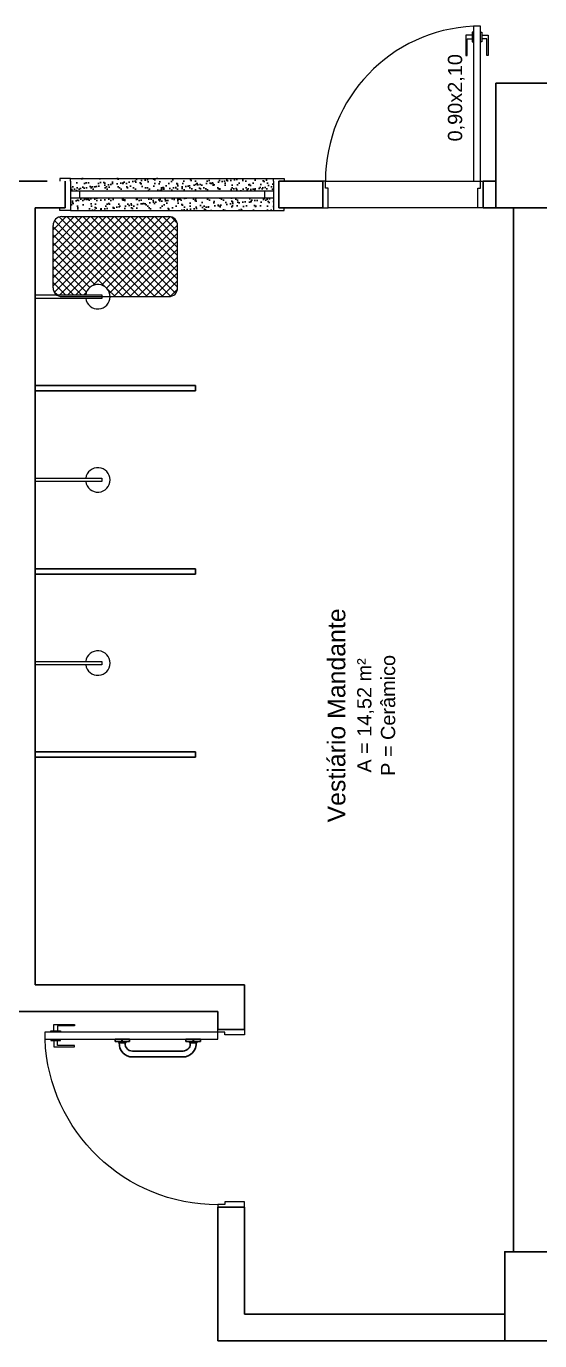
# Model space of a CAD drawing. Header units: metres. Extents: x 2113 to 5678, y -2764 to 956.
# Drawn here: x 3183.82 to 3186.71, y -2020.47 to -2013.08 of the extents above; entities that cross this region are included whole.
import ezdxf

# ---------------------------------------------------------------- set-up
doc = ezdxf.new("R2010")
doc.units = ezdxf.units.M
doc.header["$MEASUREMENT"] = 0
doc.linetypes.add('CONTINU', pattern=[0])
doc.linetypes.add('CONTINUO', pattern=[0])
for name, color, linetype in [('_SETOR A', 1, 'Continuous'), ('A - Esquadrias', 10, 'Continuous'), ('A - Texto 1', 8, 'Continuous'), ('PAREDE', 7, 'Continuous'), ('pilar', 6, 'CONTINUO'), ('Pilares-Vigas', 5, 'Continuous'), ('XX-HTC', 8, 'Continuous')]:
    doc.layers.add(name, color=color, linetype=linetype)
for name, color, linetype, lineweight in [('A-dimensão', 8, 'Continuous', 5), ('AR-EQP-FIX', 1, 'Continuous', 9), ('Esquadrias', 50, 'Continuous', 9)]:
    doc.layers.add(name, color=color, linetype=linetype, lineweight=lineweight)
doc.styles.add('REGUA60', font='romns850', dxfattribs={"width": 1.2})
doc.styles.add('TEXTO', font='swisse.ttf')

# ---------------------------------------------------------------- blocks, each defined once
blk = doc.blocks.new('portaaa')
at = {"layer": 'A - Esquadrias'}
for points in [[(1994.073, 1414.0778), (1994.073, 1414.0778), (1994.0619, 1414.0778), (1994.0619, 1414.0778)], [(1994.0619, 1414.0778), (1994.0619, 1414.0778), (1994.0622, 1413.9965), (1994.0622, 1413.9965)], [(1994.0752, 1414.0387), (1994.0752, 1414.0387), (1994.062, 1414.0387), (1994.062, 1414.0387)], [(1994.0752, 1414.0372), (1994.0752, 1414.0372), (1994.062, 1414.0371), (1994.062, 1414.0371)], [(1994.065, 1414.0387), (1994.065, 1414.0387), (1994.0651, 1414.0372), (1994.0651, 1414.0372)], [(1994.073, 1414.0778), (1994.073, 1414.0778), (1994.074, 1414.0775), (1994.074, 1414.0775)], [(1994.074, 1414.0775), (1994.074, 1414.0775), (1994.0748, 1414.0768), (1994.0748, 1414.0768)], [(1994.0748, 1414.0768), (1994.0748, 1414.0768), (1994.0751, 1414.0758), (1994.0751, 1414.0758)], [(1994.0751, 1414.0758), (1994.0751, 1414.0758), (1994.0752, 1414.0387), (1994.0752, 1414.0387)], [(1994.081, 1414.0573), (1994.081, 1414.0573), (1994.0751, 1414.0572), (1994.0751, 1414.0572)], [(1994.0752, 1414.0372), (1994.0752, 1414.0372), (1994.0754, 1413.9986), (1994.0754, 1413.9986)], [(1994.081, 1414.0573), (1994.081, 1414.0573), (1994.0812, 1414.0175), (1994.0812, 1414.0175)], [(1994.081, 1414.0573), (1994.081, 1414.0573), (1994.082, 1414.057), (1994.082, 1414.057)], [(1994.082, 1414.057), (1994.082, 1414.057), (1994.0828, 1414.0563), (1994.0828, 1414.0563)], [(1994.0828, 1414.0563), (1994.0828, 1414.0563), (1994.083, 1414.0552), (1994.083, 1414.0552)], [(1994.083, 1414.0552), (1994.083, 1414.0552), (1994.0832, 1414.0195), (1994.0832, 1414.0195)], [(1994.0831, 1414.0539), (1994.0831, 1414.0539), (1994.0976, 1414.0535), (1994.0976, 1414.0535)], [(1994.0924, 1414.021), (1994.0924, 1414.021), (1994.0832, 1414.0209), (1994.0832, 1414.0209)], [(1994.0924, 1414.021), (1994.0924, 1414.021), (1994.1019, 1414.0188), (1994.1019, 1414.0188)], [(1994.0976, 1414.0535), (1994.0976, 1414.0535), (1994.1121, 1414.0501), (1994.1121, 1414.0501)], [(1994.1121, 1414.0501), (1994.1121, 1414.0501), (1994.1259, 1414.0436), (1994.1259, 1414.0436)], [(1994.1259, 1414.0436), (1994.1259, 1414.0436), (1994.1383, 1414.0342), (1994.1383, 1414.0342)], [(1994.1383, 1414.0342), (1994.1383, 1414.0342), (1994.1485, 1414.0225), (1994.1485, 1414.0225)], [(1994.1485, 1414.0225), (1994.1485, 1414.0225), (1994.1559, 1414.0092), (1994.1559, 1414.0092)], [(1994.0734, 1413.9966), (1994.0734, 1413.9966), (1994.0622, 1413.9965), (1994.0622, 1413.9965)], [(1994.0744, 1413.9969), (1994.0744, 1413.9969), (1994.0734, 1413.9966), (1994.0734, 1413.9966)], [(1994.0751, 1413.9976), (1994.0751, 1413.9976), (1994.0744, 1413.9969), (1994.0744, 1413.9969)], [(1994.0754, 1413.9986), (1994.0754, 1413.9986), (1994.0751, 1413.9976), (1994.0751, 1413.9976)], [(1994.0812, 1414.0175), (1994.0812, 1414.0175), (1994.0753, 1414.0174), (1994.0753, 1414.0174)], [(1994.0822, 1414.0177), (1994.0822, 1414.0177), (1994.0812, 1414.0175), (1994.0812, 1414.0175)], [(1994.0829, 1414.0185), (1994.0829, 1414.0185), (1994.0822, 1414.0177), (1994.0822, 1414.0177)], [(1994.0832, 1414.0195), (1994.0832, 1414.0195), (1994.0829, 1414.0185), (1994.0829, 1414.0185)], [(1994.1019, 1414.0188), (1994.1019, 1414.0188), (1994.1109, 1414.0141), (1994.1109, 1414.0141)], [(1994.1109, 1414.0141), (1994.1109, 1414.0141), (1994.1187, 1414.0071), (1994.1187, 1414.0071)], [(1994.1187, 1414.0071), (1994.1187, 1414.0071), (1994.1244, 1413.9987), (1994.1244, 1413.9987)], [(1994.1244, 1413.9987), (1994.1244, 1413.9987), (1994.1277, 1413.9896), (1994.1277, 1413.9896)], [(1994.1277, 1413.9896), (1994.1277, 1413.9896), (1994.1288, 1413.9804), (1994.1288, 1413.9804)], [(1994.1288, 1413.9804), (1994.1288, 1413.9804), (1994.1283, 1413.6959), (1994.1283, 1413.6959)], [(1994.1559, 1414.0092), (1994.1559, 1414.0092), (1994.1603, 1413.995), (1994.1603, 1413.995)], [(1994.1603, 1413.995), (1994.1603, 1413.995), (1994.1618, 1413.9806), (1994.1618, 1413.9806)], [(1994.1618, 1413.9806), (1994.1618, 1413.9806), (1994.1613, 1413.6961), (1994.1613, 1413.6961)], [(1994.0622, 1413.5981), (1994.0622, 1413.5981), (1994.0619, 1413.6793), (1994.0619, 1413.6793)], [(1994.073, 1413.6793), (1994.073, 1413.6793), (1994.0619, 1413.6793), (1994.0619, 1413.6793)], [(1994.074, 1413.6791), (1994.074, 1413.6791), (1994.073, 1413.6793), (1994.073, 1413.6793)], [(1994.0748, 1413.6783), (1994.0748, 1413.6783), (1994.074, 1413.6791), (1994.074, 1413.6791)], [(1994.0751, 1413.6773), (1994.0751, 1413.6773), (1994.0748, 1413.6783), (1994.0748, 1413.6783)], [(1994.0752, 1413.6387), (1994.0752, 1413.6387), (1994.0751, 1413.6773), (1994.0751, 1413.6773)], [(1994.081, 1413.6585), (1994.081, 1413.6585), (1994.0751, 1413.6585), (1994.0751, 1413.6585)], [(1994.081, 1413.6585), (1994.081, 1413.6585), (1994.0812, 1413.6187), (1994.0812, 1413.6187)], [(1994.081, 1413.6585), (1994.081, 1413.6585), (1994.082, 1413.6582), (1994.082, 1413.6582)], [(1994.082, 1413.6582), (1994.082, 1413.6582), (1994.0828, 1413.6575), (1994.0828, 1413.6575)], [(1994.0828, 1413.6575), (1994.0828, 1413.6575), (1994.0831, 1413.6565), (1994.0831, 1413.6565)], [(1994.0831, 1413.6565), (1994.0831, 1413.6565), (1994.0832, 1413.6207), (1994.0832, 1413.6207)], [(1994.0923, 1413.6551), (1994.0923, 1413.6551), (1994.0831, 1413.6551), (1994.0831, 1413.6551)], [(1994.0981, 1413.656), (1994.0981, 1413.656), (1994.0923, 1413.6551), (1994.0923, 1413.6551)], [(1994.1043, 1413.6584), (1994.1043, 1413.6584), (1994.0981, 1413.656), (1994.0981, 1413.656)], [(1994.1107, 1413.6622), (1994.1107, 1413.6622), (1994.1043, 1413.6584), (1994.1043, 1413.6584)], [(1994.1185, 1413.6692), (1994.1185, 1413.6692), (1994.1107, 1413.6622), (1994.1107, 1413.6622)], [(1994.1241, 1413.6777), (1994.1241, 1413.6777), (1994.1185, 1413.6692), (1994.1185, 1413.6692)], [(1994.1273, 1413.6867), (1994.1273, 1413.6867), (1994.1241, 1413.6777), (1994.1241, 1413.6777)], [(1994.1283, 1413.6959), (1994.1283, 1413.6959), (1994.1273, 1413.6867), (1994.1273, 1413.6867)], [(1994.1484, 1413.654), (1994.1484, 1413.654), (1994.1383, 1413.6422), (1994.1383, 1413.6422)], [(1994.1557, 1413.6674), (1994.1557, 1413.6674), (1994.1484, 1413.654), (1994.1484, 1413.654)], [(1994.16, 1413.6816), (1994.16, 1413.6816), (1994.1557, 1413.6674), (1994.1557, 1413.6674)], [(1994.1613, 1413.6961), (1994.1613, 1413.6961), (1994.16, 1413.6816), (1994.16, 1413.6816)], [(1994.0752, 1413.6387), (1994.0752, 1413.6387), (1994.062, 1413.6387), (1994.062, 1413.6387)], [(1994.0752, 1413.6372), (1994.0752, 1413.6372), (1994.062, 1413.6372), (1994.062, 1413.6372)], [(1994.0734, 1413.5981), (1994.0734, 1413.5981), (1994.0622, 1413.5981), (1994.0622, 1413.5981)], [(1994.0651, 1413.6372), (1994.0651, 1413.6372), (1994.0651, 1413.6387), (1994.0651, 1413.6387)], [(1994.0734, 1413.5981), (1994.0734, 1413.5981), (1994.0744, 1413.5984), (1994.0744, 1413.5984)], [(1994.0744, 1413.5984), (1994.0744, 1413.5984), (1994.0751, 1413.5991), (1994.0751, 1413.5991)], [(1994.0751, 1413.5991), (1994.0751, 1413.5991), (1994.0754, 1413.6001), (1994.0754, 1413.6001)], [(1994.0754, 1413.6001), (1994.0754, 1413.6001), (1994.0752, 1413.6372), (1994.0752, 1413.6372)], [(1994.0812, 1413.6187), (1994.0812, 1413.6187), (1994.0753, 1413.6187), (1994.0753, 1413.6187)], [(1994.0822, 1413.619), (1994.0822, 1413.619), (1994.0812, 1413.6187), (1994.0812, 1413.6187)], [(1994.0829, 1413.6197), (1994.0829, 1413.6197), (1994.0822, 1413.619), (1994.0822, 1413.619)], [(1994.0832, 1413.6207), (1994.0832, 1413.6207), (1994.0829, 1413.6197), (1994.0829, 1413.6197)], [(1994.094, 1413.6225), (1994.094, 1413.6225), (1994.0832, 1413.6221), (1994.0832, 1413.6221)], [(1994.094, 1413.6225), (1994.094, 1413.6225), (1994.1025, 1413.6238), (1994.1025, 1413.6238)], [(1994.1122, 1413.6262), (1994.1122, 1413.6262), (1994.1025, 1413.6238), (1994.1025, 1413.6238)], [(1994.1259, 1413.6327), (1994.1259, 1413.6327), (1994.1122, 1413.6262), (1994.1122, 1413.6262)], [(1994.1383, 1413.6422), (1994.1383, 1413.6422), (1994.1259, 1413.6327), (1994.1259, 1413.6327)]]:
    blk.add_open_spline(points, degree=3, dxfattribs=at)
at = {"layer": 'Esquadrias'}
for p, q in [((1994.0219, 1413.5011), (1994.0219, 1414.4711)), ((1994.0219, 1414.4711), (1994.0619, 1414.4711)), ((1994.0619, 1414.4711), (1994.0619, 1413.5011)), ((1994.0144, 1414.4211), (1993.9794, 1414.4211)), ((1993.9794, 1414.4211), (1993.9794, 1414.3061)), ((1993.9869, 1414.3061), (1993.9869, 1414.4011)), ((1993.9869, 1414.4011), (1994.0144, 1414.4011)), ((1994.0219, 1414.4386), (1994.0144, 1414.4386)), ((1994.0144, 1414.4386), (1994.0144, 1414.3836)), ((1994.0619, 1414.4386), (1994.0694, 1414.4386)), ((1994.0694, 1414.4386), (1994.0694, 1414.3836)), ((1994.0694, 1414.4211), (1994.1044, 1414.4211)), ((1994.0969, 1414.4011), (1994.0694, 1414.4011)), ((1994.0969, 1414.3061), (1994.0969, 1414.4011)), ((1994.1044, 1414.4211), (1994.1044, 1414.3061)), ((1994.0144, 1414.3836), (1994.0219, 1414.3836)), ((1994.0694, 1414.3836), (1994.0619, 1414.3836)), ((1993.9794, 1414.3061), (1993.9869, 1414.3061)), ((1994.1044, 1414.3061), (1994.0969, 1414.3061)), ((1994.0219, 1413.5011), (1994.0069, 1413.5011)), ((1994.0219, 1413.4611), (1994.0219, 1413.5011)), ((1994.0619, 1413.5011), (1994.0219, 1413.5011)), ((1994.0369, 1413.4611), (1994.0219, 1413.4611)), ((1994.0369, 1413.3511), (1994.0369, 1413.4611)), ((1994.9769, 1413.3511), (1994.9769, 1413.4611)), ((1994.9769, 1413.4611), (1994.9919, 1413.4611)), ((1994.9919, 1413.5011), (1995.0069, 1413.5011)), ((1994.9919, 1413.4611), (1994.9919, 1413.5011)), ((1994.0069, 1413.3511), (1994.0369, 1413.3511)), ((1995.0069, 1413.3511), (1994.9769, 1413.3511))]:
    blk.add_line(p, q, dxfattribs=at)
blk.add_arc((1994.0219, 1413.5011), 0.9708, 360, 87.63863, dxfattribs=at)
at = {"layer": 'PAREDE', "ltscale": 5}
for p, q in [((1994.0069, 1413.5011), (1994.0069, 1413.3511)), ((1995.0069, 1413.3511), (1995.0069, 1413.5011))]:
    blk.add_line(p, q, dxfattribs=at)
blk = doc.blocks.new('p1')
at = {"layer": 'Esquadrias'}
for p, q in [((1992.1895, 1468.5788), (1992.1545, 1468.5788)), ((1992.1545, 1468.5788), (1992.1545, 1468.4638)), ((1992.197, 1468.5963), (1992.1895, 1468.5963)), ((1992.1895, 1468.5963), (1992.1895, 1468.5413)), ((1992.237, 1468.6288), (1992.197, 1468.6288)), ((1992.197, 1468.6288), (1992.197, 1467.7588)), ((1992.237, 1467.7588), (1992.237, 1468.6288)), ((1992.237, 1468.5963), (1992.2445, 1468.5963)), ((1992.2445, 1468.5963), (1992.2445, 1468.5413)), ((1992.2445, 1468.5788), (1992.2795, 1468.5788)), ((1992.2795, 1468.5788), (1992.2795, 1468.4638)), ((1992.162, 1468.4638), (1992.162, 1468.5588)), ((1992.162, 1468.5588), (1992.1895, 1468.5588)), ((1992.1895, 1468.5413), (1992.197, 1468.5413)), ((1992.2445, 1468.5413), (1992.237, 1468.5413)), ((1992.272, 1468.5588), (1992.2445, 1468.5588)), ((1992.272, 1468.4638), (1992.272, 1468.5588)), ((1992.1545, 1468.4638), (1992.162, 1468.4638)), ((1992.2795, 1468.4638), (1992.272, 1468.4638)), ((1991.367, 1467.7588), (1991.352, 1467.7588)), ((1991.367, 1467.7188), (1991.367, 1467.7588)), ((1992.197, 1467.7588), (1992.237, 1467.7588)), ((1992.237, 1467.7588), (1992.252, 1467.7588)), ((1992.237, 1467.7188), (1992.237, 1467.7588)), ((1991.382, 1467.7188), (1991.367, 1467.7188)), ((1991.382, 1467.6088), (1991.382, 1467.7188)), ((1992.222, 1467.6088), (1992.222, 1467.7188)), ((1992.222, 1467.7188), (1992.237, 1467.7188)), ((1991.352, 1467.6088), (1991.382, 1467.6088)), ((1992.252, 1467.6088), (1992.222, 1467.6088))]:
    blk.add_line(p, q, dxfattribs=at)
at = {"layer": 'Esquadrias', "linetype": 'CONTINU'}
for p, q in [((1991.367, 1467.7588), (1992.252, 1467.7588)), ((1992.197, 1467.7588), (1992.252, 1467.7588)), ((1992.252, 1467.6088), (1991.382, 1467.6088)), ((1992.252, 1467.6088), (1992.222, 1467.6088))]:
    blk.add_line(p, q, dxfattribs=at)
at = {"layer": 'Esquadrias'}
blk.add_arc((1992.237, 1467.7588), 0.8709, 92.63243, 180, dxfattribs=at)
at = {"layer": 'PAREDE', "ltscale": 5}
for p, q in [((1991.352, 1467.7588), (1991.352, 1467.6088)), ((1992.252, 1467.7588), (1992.252, 1467.6088)), ((1992.252, 1467.7588), (1992.252, 1467.6088)), ((1992.252, 1467.7588), (1992.252, 1467.6088))]:
    blk.add_line(p, q, dxfattribs=at)
at = {"layer": 'A - Texto 1', "insert": (1992.1487, 1468.4723), "char_height": 0.08, "width": 0.90408, "attachment_point": 9, "rotation": 90, "style": 'TEXTO'}
blk.add_mtext('0,90x2,10', dxfattribs=at)
blk = doc.blocks.new('GINASIO')
at = {"layer": 'A-dimensão'}
h = blk.add_hatch(dxfattribs=at)
h.set_pattern_fill('ANSI37', color=256, scale=0.01)
h.set_pattern_definition([(45, (1665.714673, -2637.351834), (-0.0224506403, 0.0224506403), []), (135, (1665.714673, -2637.351834), (-0.0224506403, -0.0224506403), [])])
h.paths.add_polyline_path([(3760.5021, -1181.1161), (3760.5021, -1180.9527, -0.239726), (3760.5425, -1180.9322), (3760.8925, -1180.9322, -0.414214), (3760.9425, -1180.9822), (3760.9425, -1181.5822, -0.414214), (3760.8925, -1181.6322), (3760.5425, -1181.6322, -0.414214), (3760.4925, -1181.5822), (3760.4925, -1181.2531, 0.928134)])
at = {"layer": 'XX-HTC', "ltscale": 5}
h = blk.add_hatch(dxfattribs=at)
h.set_pattern_fill('AR-SAND', color=256, scale=0.001, angle=90, style=0)
h.set_pattern_definition([(127.5, (1722.10886, -2676.780147), (-0.04894132373, -0.0016000313), [0, -0.038608, 0, -0.04318, 0, -0.041275]), (97.5, (1722.10886, -2676.78015), (-0.07168251, 0.0449523283), [0, -0.020828, 0, -0.034798, 0, -0.013335]), (57.5, (1722.10886, -2676.81139), (-0.0001437185, 0.079099237), [0, -0.0127, 0, -0.04572, 0, -0.05969]), (47.5, (1722.10886, -2676.81139), (-0.0222929323, 0.0763556452), [0, -0.00635, 0, -0.029972, 0, -0.03429])])
h.paths.add_polyline_path([(3760.9775, -1182.1711), (3761.0475, -1182.1711), (3761.0475, -1181.0311), (3760.9925, -1181.0311), (3760.9775, -1181.0311)])
h.paths.add_polyline_path([(3761.0875, -1182.1711), (3761.1575, -1182.1711), (3761.1575, -1181.0311), (3761.1425, -1181.0311), (3761.0875, -1181.0311)])
at = {"layer": 'A-dimensão'}
for p, q in [((3760.5425, -1180.9322), (3760.8925, -1180.9322)), ((3760.4925, -1180.9822), (3760.4925, -1181.5822)), ((3760.9425, -1180.9822), (3760.9425, -1181.5822)), ((3760.5425, -1181.6322), (3760.8925, -1181.6322))]:
    blk.add_line(p, q, dxfattribs=at)
for points in [[(3758.4421, -1180.8322), (3758.4421, -1181.2062), (3758.423, -1181.2062), (3758.423, -1180.8322)], [(3759.4721, -1180.8322), (3759.4721, -1181.2062), (3759.453, -1181.2062), (3759.453, -1180.8322)], [(3760.5021, -1180.8322), (3760.5021, -1181.2062), (3760.483, -1181.2062), (3760.483, -1180.8322)]]:
    blk.add_lwpolyline(points, dxfattribs=at)
for centre, radius, start, end in [((3760.5425, -1180.9822), 0.05, 90, 180), ((3760.8925, -1180.9822), 0.05, 0, 90), ((3760.8925, -1180.9822), 0.05, 0, 90), ((3758.4322, -1181.1842), 0.0689, 97.73627, 81.72735), ((3759.4622, -1181.1842), 0.0689, 97.73627, 81.72735), ((3760.4922, -1181.1842), 0.0689, 97.73627, 81.72735), ((3760.5425, -1181.5822), 0.05, 180, 270), ((3760.8925, -1181.5822), 0.05, 270, 0), ((3760.8925, -1181.5822), 0.05, 270, 0)]:
    blk.add_arc(centre, radius, start, end, dxfattribs=at)
at = {"layer": 'AR-EQP-FIX', "linetype": 'Continuous'}
for p, q in [((3760.9775, -1181.0311), (3760.9775, -1182.2311)), ((3761.1575, -1181.0311), (3761.1575, -1182.2311))]:
    blk.add_line(p, q, dxfattribs=at)
at = {"layer": 'Esquadrias', "linetype": 'CONTINU'}
for p, q in [((3760.9775, -1181.0311), (3760.9775, -1180.9711)), ((3760.9775, -1180.9711), (3760.9925, -1180.9711)), ((3761.1575, -1180.9711), (3761.1425, -1180.9711)), ((3761.1575, -1181.0311), (3761.1575, -1180.9711)), ((3760.9925, -1181.0311), (3760.9775, -1181.0311)), ((3761.1425, -1181.0311), (3760.9925, -1181.0311)), ((3761.0475, -1181.0311), (3761.0475, -1182.1711)), ((3761.0875, -1181.0811), (3761.0475, -1181.0811)), ((3761.0875, -1181.0311), (3761.0875, -1182.1711)), ((3761.1425, -1181.0311), (3761.1575, -1181.0311)), ((3760.9925, -1182.1711), (3760.9775, -1182.1711)), ((3760.9775, -1182.1711), (3760.9775, -1182.2311)), ((3761.1425, -1182.1711), (3760.9925, -1182.1711)), ((3761.0875, -1182.1211), (3761.0475, -1182.1211)), ((3761.1425, -1182.1711), (3761.1575, -1182.1711)), ((3761.1575, -1182.1711), (3761.1575, -1182.2311)), ((3760.9775, -1182.2311), (3760.9925, -1182.2311)), ((3761.1575, -1182.2311), (3761.1425, -1182.2311))]:
    blk.add_line(p, q, dxfattribs=at)
at = {"layer": 'PAREDE', "ltscale": 5}
for p, q in [((3756.4725, -1179.6572), (3756.4725, -1181.8572)), ((3761.1425, -1180.6157), (3761.1425, -1180.8986)), ((3756.6225, -1180.8322), (3756.6225, -1182.0072)), ((3756.6225, -1180.8322), (3760.9925, -1180.8322)), ((3760.9925, -1180.8322), (3760.9925, -1180.8986)), ((3760.9925, -1180.8322), (3760.9925, -1181.0011)), ((3760.9925, -1181.0011), (3761.1425, -1181.0011)), ((3754.6225, -1181.8572), (3754.6225, -1183.4697)), ((3755.3725, -1181.8572), (3754.6225, -1181.8572)), ((3756.4725, -1181.8572), (3756.3725, -1181.8572)), ((3754.7725, -1182.0072), (3754.7725, -1183.4697)), ((3755.3725, -1182.0072), (3754.7725, -1182.0072)), ((3756.6225, -1182.0072), (3756.3725, -1182.0072)), ((3760.9925, -1182.2011), (3760.9925, -1182.4486)), ((3760.9925, -1182.2011), (3761.1425, -1182.2011)), ((3760.9925, -1182.2011), (3761.1425, -1182.2011)), ((3761.1425, -1182.2011), (3761.1425, -1182.4486)), ((3760.9925, -1183.3486), (3760.9925, -1183.4197)), ((3761.1425, -1183.3486), (3761.1425, -1183.4197)), ((3760.285, -1183.5197), (3760.9925, -1183.5197))]:
    blk.add_line(p, q, dxfattribs=at)
blk.add_lwpolyline([(3760.285, -1183.5197), (3755.1225, -1183.5197)], dxfattribs=at)
at = {"layer": 'Pilares-Vigas', "ltscale": 5}
for p, q in [((3757.9025, -1180.8322), (3757.9025, -1181.7322)), ((3757.9325, -1180.8322), (3757.9325, -1181.7322)), ((3758.9325, -1180.8322), (3758.9325, -1181.7322)), ((3758.9625, -1180.8322), (3758.9625, -1181.7322)), ((3759.9625, -1180.8322), (3759.9625, -1181.7322)), ((3759.9925, -1180.8322), (3759.9925, -1181.7322)), ((3757.9325, -1181.7322), (3757.9025, -1181.7322)), ((3758.9625, -1181.7322), (3758.9325, -1181.7322)), ((3759.9925, -1181.7322), (3759.9625, -1181.7322))]:
    blk.add_line(p, q, dxfattribs=at)
at = {"layer": 'Pilares-Vigas'}
blk.add_lwpolyline([(3760.9925, -1183.4197), (3761.6925, -1183.4197), (3761.6925, -1183.7697), (3760.9925, -1183.7697), (3760.9925, -1183.4197)], dxfattribs=at)
blk.add_lwpolyline([(3754.6225, -1183.7197), (3755.1225, -1183.7197), (3755.1225, -1183.4697), (3754.6225, -1183.4697)], close=True, dxfattribs=at)
at = {"layer": 'pilar', "xscale": -1}
blk.add_blockref('portaaa', (5750.3794, -2595.3583), dxfattribs=at)
at = {"layer": 'pilar', "rotation": 270}
blk.add_blockref('p1', (2293.3838, 808.9034), dxfattribs=at)
at = {"layer": 'XX-HTC', "insert": (3758.138, -1182.4741, -297), "char_height": 0.1, "width": 2.321513, "attachment_point": 2, "style": 'REGUA60'}
blk.add_mtext('{\\fArial|b0|i0|c0|p34;Vestiário Mandante\\P\\H0.8x;A = 14,52 m²\\PP = Cerâmico}', dxfattribs=at)

msp = doc.modelspace()

# ---------------------------------------------------------------- block references
at = {"layer": '_SETOR A', "rotation": 89.99999999998815}
msp.add_blockref('GINASIO', (2003.0392, -5775.0918), dxfattribs=at)

doc.saveas('drawing.dxf')
